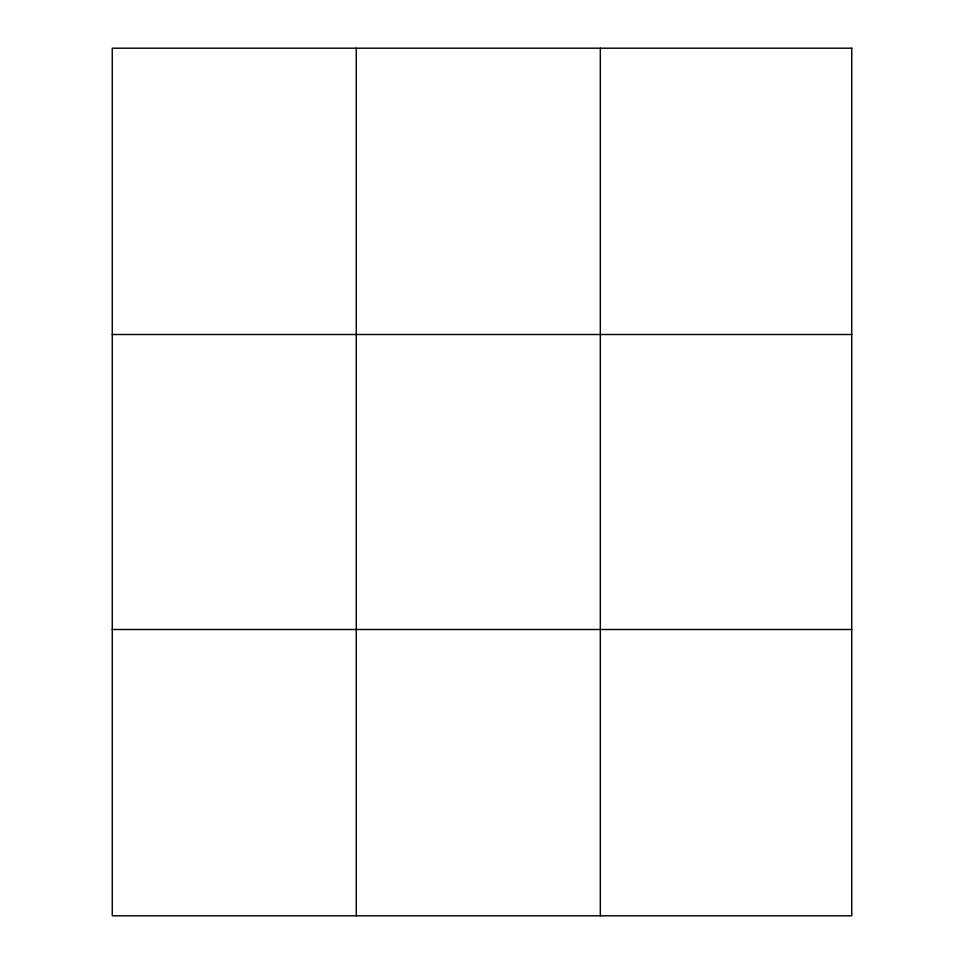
<?xml version="1.0" encoding="UTF-8"?>
<svg xmlns="http://www.w3.org/2000/svg" width="964" height="964" viewBox="0 0 964 964"><rect width="100%" height="100%" fill="white"/><g stroke="black" fill="none" stroke-linecap="round" stroke-linejoin="round"><path stroke-width="1.45" d="M356.282 48.2L356.282 915.8M600.319 48.2L600.319 915.8M112.258 334.508L851.742 334.508M112.258 629.492L851.742 629.492M851.742 48.2L112.258 48.2L112.258 915.8L851.742 915.8L851.742 48.2"/></g></svg>
